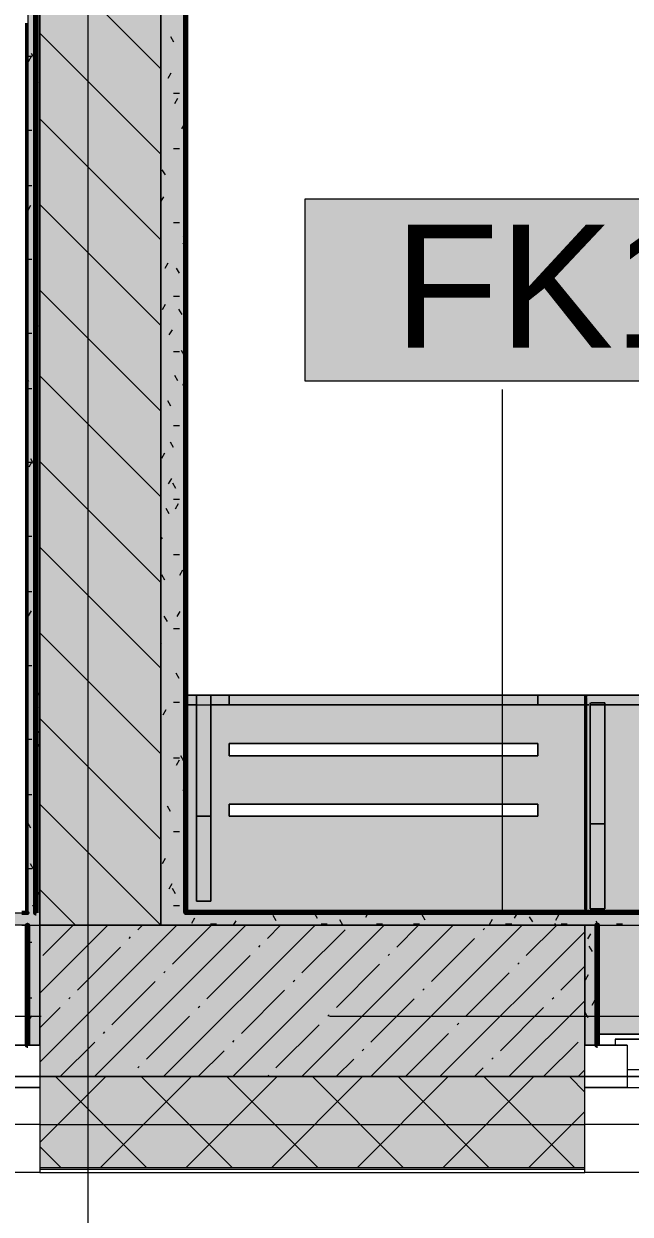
# Model space of a CAD drawing. Header units: millimetres. Extents: x -3817 to 677485, y -22715 to 103890.
# Drawn here: x 659179 to 660180, y 1549 to 3514 of the extents above; entities that cross this region are included whole.
import ezdxf

# ---------------------------------------------------------------- set-up
doc = ezdxf.new("R2010")
doc.units = ezdxf.units.MM
doc.layers.add('PDF _Геометрия', color=7, linetype='Continuous', true_color=0x1d1d1d)
doc.layers.add('PDF _Сплошная заливка', color=7, linetype='Continuous', true_color=0xffffff)
doc.layers.add('PDF _Текст', color=7, linetype='Continuous')
doc.styles.add('PDF GOST-Common', font='arial.ttf')

msp = doc.modelspace()

# ---------------------------------------------------------------- hatches: boundary and pattern name
at = {"layer": 'PDF _Сплошная заливка', "transparency": 33554559}
for points in [[(659185.5, 2025.9), (659205.5, 2025.9), (659205.5, 12255.9), (659185.5, 12255.9), (659185.5, 2045.9)], [(659205.5, 2025.9), (659405.5, 2025.9), (659405.5, 4265.9), (659205.5, 4265.9), (659205.5, 2436.6)], [(659405.5, 2025.9), (659445.5, 2025.9), (659445.5, 4265.9), (659405.5, 4265.9), (659405.5, 2436.6)], [(659178.4, 2025.9), (659185.5, 2025.9), (659185.5, 2045.9), (644125.5, 2045.9), (644126.5, 2025.9), (658819.7, 2025.9)], [(660971.8, 2025.9), (661725.5, 2025.9), (661724.5, 2045.9), (659445.5, 2045.9), (659445.5, 2025.9), (659537.1, 2025.9)], [(659185.5, 1827.9), (659205.5, 1827.9), (659205.5, 2025.7), (659185.5, 2025.7), (659185.5, 1922.8)], [(660105.5, 1775.9), (660105.5, 2025.9), (659205.5, 2025.9), (659205.5, 1775.9), (659537.1, 1775.9)], [(660105.5, 1827.9), (660125.5, 1827.9), (660125.5, 2025.9), (660105.5, 2025.9), (660105.5, 1922.8)]]:
    msp.add_hatch(color=256, dxfattribs=at).paths.add_polyline_path(points)
at = {"layer": 'PDF _Сплошная заливка', "true_color": 0xeae6de, "transparency": 33554559}
h = msp.add_hatch(color=254, dxfattribs=at)
h.paths.add_polyline_path([(659446.5, 2046.9), (660108.1, 2046.9), (660108.1, 2405.8), (659446.5, 2404.6), (659446.5, 2063.1)], flags=0)
h.paths.add_polyline_path([(659517.9, 2205.8), (659517.9, 2225.8), (660028.1, 2225.8), (660028.1, 2205.8), (659537.1, 2205.8)], flags=0)
h.paths.add_polyline_path([(659517.9, 2305.8), (659517.9, 2325.8), (660028.1, 2325.8), (660028.1, 2305.8), (659537.1, 2305.8)], flags=0)
msp.add_hatch(color=254, dxfattribs=at).paths.add_polyline_path([(660126.5, 1845.9), (660984.5, 1845.9), (660984.5, 2025.9), (660126.5, 2025.9), (660126.5, 1922.8)])
at = {"layer": 'PDF _Сплошная заливка', "transparency": 33554559}
h = msp.add_hatch(color=256, dxfattribs=at)
h.paths.add_polyline_path([(672305.5, 1625.9), (673505.5, 1625.9), (673505.5, 1775.9), (672305.5, 1775.9)], flags=0)
h.paths.add_polyline_path([(676754.1, 1625.9), (677155.5, 1625.9), (677155.5, 1775.9), (675805.5, 1775.9), (675805.5, 1625.9)], flags=0)
h.paths.add_polyline_path([(668055.5, 1625.9), (669105.5, 1625.9), (669105.5, 1775.9), (668055.5, 1775.9)], flags=0)
h.paths.add_polyline_path([(644005.5, 1625.9), (644805.5, 1625.9), (644805.5, 1775.9), (644005.5, 1775.9)], flags=0)
h.paths.add_polyline_path([(658102.3, 1625.9), (658305.5, 1625.9), (658305.5, 1775.9), (657255.5, 1775.9), (657255.5, 1625.9)], flags=0)
h.paths.add_polyline_path([(645705.5, 1625.9), (646855.5, 1625.9), (646855.5, 1775.9), (645705.5, 1775.9)], flags=0)
h.paths.add_polyline_path([(643105.5, 1625.9), (643105.5, 1775.9), (641285.5, 1775.9), (641285.5, 1625.9), (642320, 1625.9)], flags=0)
h.paths.add_polyline_path([(671405.5, 1625.9), (671405.5, 1775.9), (670005.5, 1775.9), (670005.5, 1625.9), (671015.1, 1625.9)], flags=0)
h.paths.add_polyline_path([(661905.5, 1625.9), (661905.5, 1775.9), (661005.5, 1775.9), (661005.5, 1625.9)], flags=0)
h.paths.add_polyline_path([(663705.5, 1625.9), (663705.5, 1775.9), (662805.5, 1775.9), (662805.5, 1625.9)], flags=0)
h.paths.add_polyline_path([(649155.5, 1625.9), (650205.5, 1625.9), (650205.5, 1775.9), (649155.5, 1775.9)], flags=0)
h.paths.add_polyline_path([(651105.5, 1625.9), (652005.5, 1625.9), (652005.5, 1775.9), (651105.5, 1775.9)], flags=0)
h.paths.add_polyline_path([(659205.5, 1625.9), (660105.5, 1625.9), (660105.5, 1775.9), (659205.5, 1775.9)], flags=0)
h.paths.add_polyline_path([(654955.5, 1625.9), (654955.5, 1775.9), (652905.5, 1775.9), (652905.5, 1625.9), (654705.5, 1625.9)], flags=0)
h.paths.add_polyline_path([(665755.5, 1625.9), (665755.5, 1775.9), (664605.5, 1775.9), (664605.5, 1625.9), (665276.1, 1625.9)], flags=0)

# ---------------------------------------------------------------- linework, layer by layer
at = {"layer": 'PDF _Геометрия', "color": 9, "lineweight": 9, "true_color": 0xc0c0c0}
for points in [[(659695.5, 11483.9), (659695.5, 11495.9), (659425.5, 11495.9), (659425.5, 11475.9), (659425.5, 11275.9), (659425.5, 12475.9), (659205.5, 12475.9), (657170.5, 12475.9), (657170.5, 12275.9), (657170.5, 12255.9), (659185.5, 12255.9), (659185.5, 2045.9), (644126.5, 2045.9)], [(659185.5, 2025.9), (659205.5, 2025.9), (659205.5, 12255.9), (659205.5, 4275.9), (659425.5, 4275.9), (659425.5, 4255.9), (659445.5, 4255.9), (659445.5, 4265.9), (659405.5, 4265.9), (659405.5, 2025.9), (659445.5, 2025.9), (661725.5, 2025.9), (660985.5, 2025.9)], [(659183.4, 3515.7), (659183.4, 3501.2), (659183.4, 3486.8), (659183.4, 3472.7), (659183.4, 3458.8), (659183.4, 3445.1), (659183.4, 3431.5), (659183.4, 3417.8), (659183.4, 3404), (659183.4, 3389.9), (659183.4, 3375.5), (659183.4, 3360.9), (659183.4, 3346.2), (659183.4, 3331.6), (659183.4, 3317.2), (659183.4, 3303.2), (659183.4, 3289.7), (659183.4, 3276.8), (659183.4, 3264.1), (659183.4, 3251.2), (659183.4, 3237.9), (659183.4, 3223.8), (659183.4, 3208.5), (659183.4, 3191.1), (659183.4, 3170.2), (659183.4, 3144.1), (659183.4, 3111.2), (659183.4, 3069.9), (659183.4, 2869.6), (659183.4, 2680.3), (659183.4, 2502.1), (659183.4, 2335), (659183.4, 2423.9), (659183.4, 2509.6), (659183.4, 2592.2), (659183.4, 2671.7), (659183.4, 2748), (659183.4, 2821.2), (659183.4, 2891.2), (659183.4, 2958.1), (659183.4, 3021.9), (659183.4, 2902.6), (659183.4, 2776.2), (659183.4, 2046.9), (659182.4, 2046.9), (659182.4, 2776.2), (659182.4, 2902.6), (659182.4, 3021.9), (659182.4, 2958.1), (659182.4, 2891.2), (659182.4, 2821.2), (659182.4, 2748), (659182.4, 2671.7), (659182.4, 2592.2), (659182.4, 2509.6), (659182.4, 2423.9), (659182.4, 2335), (659182.4, 2502.1), (659182.4, 2680.3), (659182.4, 2869.6), (659182.4, 3069.9), (659182.4, 3111.2), (659182.4, 3144.1), (659182.4, 3170.2), (659182.4, 3191.1), (659182.4, 3208.5), (659182.4, 3223.8), (659182.4, 3237.9), (659182.4, 3251.2), (659182.4, 3264.1), (659182.4, 3276.8), (659182.4, 3289.7), (659182.4, 3303.2), (659182.4, 3317.2), (659182.4, 3331.6), (659182.4, 3346.2), (659182.4, 3360.9), (659182.4, 3375.5), (659182.4, 3389.9), (659182.4, 3404), (659182.4, 3417.8), (659182.4, 3431.5), (659182.4, 3445.1), (659182.4, 3458.8), (659182.4, 3472.7), (659182.4, 3486.8), (659182.4, 3501.2), (659182.4, 3515.7)], [(659182.4, 3299.4), (659182.4, 3301.6), (659182.4, 3304.3), (659182.4, 3307.3), (659182.4, 3310.7), (659182.4, 3314.4), (659182.4, 3318.4), (659182.4, 3322.8), (659182.4, 3327.4), (659182.4, 3332.2), (659182.4, 3337.1), (659182.4, 3342.1), (659182.4, 3347.1), (659182.4, 3351.9), (659182.4, 3356.5), (659182.4, 3361), (659182.4, 3365.1), (659182.4, 3369), (659182.4, 3372.7), (659182.4, 3376.2), (659182.4, 3379.5), (659182.4, 3382.6), (659182.4, 3385.5), (659182.4, 3388.2), (659182.4, 3390.7), (659182.4, 3393), (659182.4, 3395.2), (659182.4, 3397), (659182.4, 3398.6), (659182.4, 3399.8), (659182.4, 3400.8), (659182.4, 3401.5), (659182.4, 3401.9), (659182.4, 3402.2), (659182.4, 3402.4), (659182.4, 3402.5), (659182.4, 3402.7), (659182.4, 3402.9), (659182.4, 3403.1), (659182.4, 3403.3), (659182.4, 3403.5), (659182.4, 3403.6), (659182.4, 3403.7)], [(659182.4, 3403.7), (659182.4, 3403.7), (659182.4, 3403.6), (659182.4, 3403.4), (659182.4, 3403.2), (659182.4, 3402.9), (659182.4, 3402.6), (659182.4, 3402.2), (659182.4, 3401.8), (659182.4, 3401.3), (659182.4, 3400.8), (659182.4, 3400.1), (659182.4, 3399.4), (659182.4, 3398.6), (659182.4, 3397.7), (659182.4, 3396.7), (659182.4, 3395.5), (659182.4, 3393.8), (659182.4, 3391.6), (659182.4, 3388.7), (659182.4, 3384.7), (659182.4, 3379.7)], [(659183.4, 3313.2), (659183.4, 3314.6), (659183.4, 3316.1), (659183.4, 3317.6), (659183.4, 3319.2), (659183.4, 3320.8), (659183.4, 3322.4), (659183.4, 3324.2), (659183.4, 3325.9), (659183.4, 3327.8), (659183.4, 3329.7), (659183.4, 3331.6), (659183.4, 3333.7), (659183.4, 3335.8), (659183.4, 3337.9), (659183.4, 3339.9), (659183.4, 3342), (659183.4, 3344), (659183.4, 3346), (659183.4, 3348.1), (659183.4, 3350.2), (659183.4, 3352.4), (659183.4, 3354.6), (659183.4, 3356.7), (659183.4, 3358.8), (659183.4, 3360.8), (659183.4, 3362.9), (659183.4, 3365.3), (659183.4, 3369), (659183.4, 3376.9), (659183.4, 3377.7), (659183.4, 3382.8), (659183.4, 3386.7), (659183.4, 3389.7), (659183.4, 3391.9), (659183.4, 3393.5), (659183.4, 3394.7), (659183.4, 3395.8), (659183.4, 3396.7), (659183.4, 3397.5), (659183.4, 3398.2), (659183.4, 3398.8), (659183.4, 3399.3), (659183.4, 3399.8), (659183.4, 3400.2), (659183.4, 3400.6), (659183.4, 3400.9), (659183.4, 3401.2), (659183.4, 3401.4), (659183.4, 3401.6), (659183.4, 3401.7), (659183.4, 3401.7), (659182.4, 3401.7), (659182.4, 3401.7), (659182.4, 3401.6), (659182.4, 3401.4), (659182.4, 3401.2), (659182.4, 3400.9), (659182.4, 3400.6), (659182.4, 3400.2), (659182.4, 3399.8), (659182.4, 3399.3), (659182.4, 3398.8), (659182.4, 3398.2), (659182.4, 3397.5), (659182.4, 3396.7), (659182.4, 3395.8), (659182.4, 3394.7), (659182.4, 3393.5), (659182.4, 3391.9), (659182.4, 3389.7), (659182.4, 3386.7), (659182.4, 3382.8), (659182.4, 3377.7), (659182.4, 3376.9), (659182.4, 3369), (659182.4, 3365.3), (659182.4, 3362.9), (659182.4, 3360.8), (659182.4, 3358.8), (659182.4, 3356.7), (659182.4, 3354.6), (659182.4, 3352.4), (659182.4, 3350.2), (659182.4, 3348.1), (659182.4, 3346), (659182.4, 3344), (659182.4, 3342), (659182.4, 3339.9), (659182.4, 3337.9), (659182.4, 3335.8), (659182.4, 3333.7), (659182.4, 3331.6), (659182.4, 3329.7), (659182.4, 3327.8), (659182.4, 3325.9), (659182.4, 3324.2), (659182.4, 3322.4), (659182.4, 3320.8), (659182.4, 3319.2), (659182.4, 3317.6), (659182.4, 3316.1), (659182.4, 3314.6), (659182.4, 3313.2)], [(659182.4, 3401.7), (659182.4, 3401.6), (659182.4, 3401.5), (659182.4, 3401.3), (659182.4, 3401.1), (659182.4, 3400.9), (659182.4, 3400.7), (659182.4, 3400.5), (659182.4, 3400.4), (659182.4, 3400.2), (659182.4, 3399.9), (659182.4, 3399.5), (659182.4, 3398.8), (659182.4, 3397.9), (659182.4, 3396.6), (659182.4, 3395), (659182.4, 3393.2), (659182.4, 3391.1), (659182.4, 3388.7), (659182.4, 3386.2), (659182.4, 3383.5), (659182.4, 3380.6), (659182.4, 3377.5), (659182.4, 3374.2), (659182.4, 3370.8), (659182.4, 3367.1), (659182.4, 3363.1), (659182.4, 3359), (659182.4, 3354.6), (659182.4, 3349.9), (659182.4, 3345.1), (659182.4, 3340.1), (659182.4, 3335.2), (659182.4, 3330.2), (659182.4, 3325.4), (659182.4, 3320.8), (659182.4, 3316.5), (659182.4, 3312.4), (659182.4, 3308.7), (659182.4, 3305.4), (659182.4, 3302.3), (659182.4, 3299.7), (659182.4, 3297.4)], [(659183.4, 3379.7), (659183.4, 3384.7), (659183.4, 3388.7), (659183.4, 3391.6), (659183.4, 3393.8), (659183.4, 3395.5), (659183.4, 3396.7), (659183.4, 3397.7), (659183.4, 3398.6), (659183.4, 3399.4), (659183.4, 3400.1), (659183.4, 3400.8), (659183.4, 3401.3), (659183.4, 3401.8), (659183.4, 3402.2), (659183.4, 3402.6), (659183.4, 3402.9), (659183.4, 3403.2), (659183.4, 3403.4), (659183.4, 3403.6), (659183.4, 3403.7), (659183.4, 3403.7)], [(659183.4, 3403.7), (659183.4, 3403.6), (659183.4, 3403.5), (659183.4, 3403.3), (659183.4, 3403.1), (659183.4, 3402.9), (659183.4, 3402.7), (659183.4, 3402.5), (659183.4, 3402.4), (659183.4, 3402.2), (659183.4, 3401.9), (659183.4, 3401.5), (659183.4, 3400.8), (659183.4, 3399.8), (659183.4, 3398.6), (659183.4, 3397), (659183.4, 3395.2), (659183.4, 3393), (659183.4, 3390.7), (659183.4, 3388.2), (659183.4, 3385.5), (659183.4, 3382.6), (659183.4, 3379.5), (659183.4, 3376.2), (659183.4, 3372.7), (659183.4, 3369), (659183.4, 3365.1), (659183.4, 3361), (659183.4, 3356.5), (659183.4, 3351.9), (659183.4, 3347.1), (659183.4, 3342.1), (659183.4, 3337.1), (659183.4, 3332.2), (659183.4, 3327.4), (659183.4, 3322.8), (659183.4, 3318.4), (659183.4, 3314.4), (659183.4, 3310.7), (659183.4, 3307.3), (659183.4, 3304.3), (659183.4, 3301.6), (659183.4, 3299.4)], [(659183.4, 3297.4), (659183.4, 3299.7), (659183.4, 3302.3), (659183.4, 3305.4), (659183.4, 3308.7), (659183.4, 3312.4), (659183.4, 3316.5), (659183.4, 3320.8), (659183.4, 3325.4), (659183.4, 3330.2), (659183.4, 3335.2), (659183.4, 3340.1), (659183.4, 3345.1), (659183.4, 3349.9), (659183.4, 3354.6), (659183.4, 3359), (659183.4, 3363.1), (659183.4, 3367.1), (659183.4, 3370.8), (659183.4, 3374.2), (659183.4, 3377.5), (659183.4, 3380.6), (659183.4, 3383.5), (659183.4, 3386.2), (659183.4, 3388.7), (659183.4, 3391.1), (659183.4, 3393.2), (659183.4, 3395), (659183.4, 3396.6), (659183.4, 3397.9), (659183.4, 3398.8), (659183.4, 3399.5), (659183.4, 3399.9), (659183.4, 3400.2), (659183.4, 3400.4), (659183.4, 3400.5), (659183.4, 3400.7), (659183.4, 3400.9), (659183.4, 3401.1), (659183.4, 3401.3), (659183.4, 3401.5), (659183.4, 3401.6), (659183.4, 3401.7)], [(659183.4, 3312.6), (659183.4, 3313.9), (659183.4, 3315.2), (659183.4, 3316.6), (659183.4, 3318), (659183.4, 3319.6), (659183.4, 3321.1), (659183.4, 3322.7), (659183.4, 3324.4), (659183.4, 3326.1), (659183.4, 3327.9), (659183.4, 3329.7), (659183.4, 3331.6), (659183.4, 3333.6), (659183.4, 3335.7), (659183.4, 3337.8), (659183.4, 3339.8), (659183.4, 3341.9), (659183.4, 3343.9), (659183.4, 3346), (659183.4, 3348), (659183.4, 3350), (659183.4, 3352.2), (659183.4, 3354.3), (659183.4, 3356.5), (659183.4, 3358.7), (659183.4, 3360.8), (659183.4, 3362.8), (659183.4, 3364.9), (659183.4, 3367.3), (659183.4, 3371), (659183.4, 3378.8), (659182.4, 3378.8), (659182.4, 3371), (659182.4, 3367.3), (659182.4, 3364.9), (659182.4, 3362.8), (659182.4, 3360.8), (659182.4, 3358.7), (659182.4, 3356.5), (659182.4, 3354.3), (659182.4, 3352.2), (659182.4, 3350), (659182.4, 3348), (659182.4, 3346), (659182.4, 3343.9), (659182.4, 3341.9), (659182.4, 3339.8), (659182.4, 3337.8), (659182.4, 3335.7), (659182.4, 3333.6), (659182.4, 3331.6), (659182.4, 3329.7), (659182.4, 3327.9), (659182.4, 3326.1), (659182.4, 3324.4), (659182.4, 3322.7), (659182.4, 3321.1), (659182.4, 3319.6), (659182.4, 3318), (659182.4, 3316.6), (659182.4, 3315.2), (659182.4, 3313.9), (659182.4, 3312.6)], [(659182.4, 3376.9), (659183.4, 3376.9)], [(659183.4, 3311.3), (659183.4, 3313.4), (659183.4, 3315.6), (659183.4, 3317.8), (659183.4, 3320), (659183.4, 3322), (659183.4, 3324.1), (659183.4, 3326.2), (659183.4, 3328.5), (659183.4, 3332.2), (659183.4, 3340.1), (659183.4, 3340.9), (659183.4, 3346), (659183.4, 3349.9), (659183.4, 3352.9), (659183.4, 3355.1), (659183.4, 3356.7), (659183.4, 3357.9), (659183.4, 3359), (659183.4, 3359.9), (659183.4, 3360.7), (659183.4, 3361.4), (659183.4, 3362), (659183.4, 3362.5), (659183.4, 3363), (659183.4, 3363.4), (659183.4, 3363.8), (659183.4, 3364.2), (659183.4, 3364.4), (659183.4, 3364.7), (659183.4, 3364.8), (659183.4, 3364.9), (659183.4, 3364.9), (659182.4, 3364.9), (659182.4, 3364.9), (659182.4, 3364.8), (659182.4, 3364.7), (659182.4, 3364.4), (659182.4, 3364.2), (659182.4, 3363.8), (659182.4, 3363.4), (659182.4, 3363), (659182.4, 3362.5), (659182.4, 3362), (659182.4, 3361.4), (659182.4, 3360.7), (659182.4, 3359.9), (659182.4, 3359), (659182.4, 3357.9), (659182.4, 3356.7), (659182.4, 3355.1), (659182.4, 3352.9), (659182.4, 3349.9), (659182.4, 3346), (659182.4, 3340.9), (659182.4, 3340.1), (659182.4, 3332.2), (659182.4, 3328.5), (659182.4, 3326.2), (659182.4, 3324.1), (659182.4, 3322), (659182.4, 3320), (659182.4, 3317.8), (659182.4, 3315.6), (659182.4, 3313.4), (659182.4, 3311.3)], [(659182.4, 3364.9), (659182.4, 3364.9), (659182.4, 3364.7), (659182.4, 3364.5), (659182.4, 3364.3), (659182.4, 3364.1), (659182.4, 3363.9), (659182.4, 3363.8), (659182.4, 3363.6), (659182.4, 3363.4), (659182.4, 3363.1), (659182.4, 3362.7), (659182.4, 3362), (659182.4, 3361.1), (659182.4, 3359.8), (659182.4, 3358.2), (659182.4, 3356.4), (659182.4, 3354.3), (659182.4, 3351.9), (659182.4, 3349.4), (659182.4, 3346.7), (659182.4, 3343.8), (659182.4, 3340.7), (659182.4, 3337.5), (659182.4, 3334), (659182.4, 3330.3), (659182.4, 3326.3), (659182.4, 3322.2), (659182.4, 3317.8), (659182.4, 3313.1), (659182.4, 3308.3), (659182.4, 3303.4), (659182.4, 3298.4), (659182.4, 3293.5), (659182.4, 3288.6), (659182.4, 3284), (659182.4, 3279.7), (659182.4, 3275.6), (659182.4, 3271.9), (659182.4, 3268.6), (659182.4, 3265.5), (659182.4, 3262.9), (659182.4, 3260.6)], [(659182.4, 3258.5), (659182.4, 3260.8), (659182.4, 3263.5), (659182.4, 3266.5), (659182.4, 3269.9), (659182.4, 3273.6), (659182.4, 3277.6), (659182.4, 3281.9), (659182.4, 3286.6), (659182.4, 3291.4), (659182.4, 3296.3), (659182.4, 3301.3), (659182.4, 3306.2), (659182.4, 3311), (659182.4, 3315.7), (659182.4, 3320.1), (659182.4, 3324.3), (659182.4, 3328.2), (659182.4, 3331.9), (659182.4, 3335.4), (659182.4, 3338.6), (659182.4, 3341.7), (659182.4, 3344.6), (659182.4, 3347.3), (659182.4, 3349.9), (659182.4, 3352.2), (659182.4, 3354.3), (659182.4, 3356.2), (659182.4, 3357.7), (659182.4, 3359), (659182.4, 3359.9), (659182.4, 3360.6), (659182.4, 3361.1), (659182.4, 3361.3), (659182.4, 3361.5), (659182.4, 3361.7), (659182.4, 3361.8), (659182.4, 3362), (659182.4, 3362.3), (659182.4, 3362.5), (659182.4, 3362.6), (659182.4, 3362.8), (659182.4, 3362.8)], [(659182.4, 3362.8), (659182.4, 3362.8), (659182.4, 3362.7), (659182.4, 3362.6), (659182.4, 3362.4), (659182.4, 3362.1), (659182.4, 3361.7), (659182.4, 3361.4), (659182.4, 3360.9), (659182.4, 3360.5), (659182.4, 3359.9), (659182.4, 3359.3), (659182.4, 3358.6), (659182.4, 3357.8), (659182.4, 3356.9), (659182.4, 3355.9), (659182.4, 3354.6), (659182.4, 3353), (659182.4, 3350.8), (659182.4, 3347.8), (659182.4, 3343.9), (659182.4, 3338.9)], [(659183.4, 3260.6), (659183.4, 3262.9), (659183.4, 3265.5), (659183.4, 3268.6), (659183.4, 3271.9), (659183.4, 3275.6), (659183.4, 3279.7), (659183.4, 3284), (659183.4, 3288.6), (659183.4, 3293.5), (659183.4, 3298.4), (659183.4, 3303.4), (659183.4, 3308.3), (659183.4, 3313.1), (659183.4, 3317.8), (659183.4, 3322.2), (659183.4, 3326.3), (659183.4, 3330.3), (659183.4, 3334), (659183.4, 3337.5), (659183.4, 3340.7), (659183.4, 3343.8), (659183.4, 3346.7), (659183.4, 3349.4), (659183.4, 3351.9), (659183.4, 3354.3), (659183.4, 3356.4), (659183.4, 3358.2), (659183.4, 3359.8), (659183.4, 3361.1), (659183.4, 3362), (659183.4, 3362.7), (659183.4, 3363.1), (659183.4, 3363.4), (659183.4, 3363.6), (659183.4, 3363.8), (659183.4, 3363.9), (659183.4, 3364.1), (659183.4, 3364.3), (659183.4, 3364.5), (659183.4, 3364.7), (659183.4, 3364.9), (659183.4, 3364.9)], [(659183.4, 3338.9), (659183.4, 3343.9), (659183.4, 3347.8), (659183.4, 3350.8), (659183.4, 3353), (659183.4, 3354.6), (659183.4, 3355.9), (659183.4, 3356.9), (659183.4, 3357.8), (659183.4, 3358.6), (659183.4, 3359.3), (659183.4, 3359.9), (659183.4, 3360.5), (659183.4, 3360.9), (659183.4, 3361.4), (659183.4, 3361.7), (659183.4, 3362.1), (659183.4, 3362.4), (659183.4, 3362.6), (659183.4, 3362.7), (659183.4, 3362.8), (659183.4, 3362.8)], [(659183.4, 3362.8), (659183.4, 3362.8), (659183.4, 3362.6), (659183.4, 3362.5), (659183.4, 3362.3), (659183.4, 3362), (659183.4, 3361.8), (659183.4, 3361.7), (659183.4, 3361.5), (659183.4, 3361.3), (659183.4, 3361.1), (659183.4, 3360.6), (659183.4, 3359.9), (659183.4, 3359), (659183.4, 3357.7), (659183.4, 3356.2), (659183.4, 3354.3), (659183.4, 3352.2), (659183.4, 3349.9), (659183.4, 3347.3), (659183.4, 3344.6), (659183.4, 3341.7), (659183.4, 3338.6), (659183.4, 3335.4), (659183.4, 3331.9), (659183.4, 3328.2), (659183.4, 3324.3), (659183.4, 3320.1), (659183.4, 3315.7), (659183.4, 3311), (659183.4, 3306.2), (659183.4, 3301.3), (659183.4, 3296.3), (659183.4, 3291.4), (659183.4, 3286.6), (659183.4, 3281.9), (659183.4, 3277.6), (659183.4, 3273.6), (659183.4, 3269.9), (659183.4, 3266.5), (659183.4, 3263.5), (659183.4, 3260.8), (659183.4, 3258.5)], [(659183.4, 3340.1), (659182.4, 3340.1)], [(659183.4, 3309.2), (659183.4, 3311.3), (659183.4, 3313.5), (659183.4, 3315.7), (659183.4, 3317.9), (659183.4, 3320), (659183.4, 3322), (659183.4, 3324.1), (659183.4, 3326.4), (659183.4, 3330.1), (659183.4, 3338), (659182.4, 3338), (659182.4, 3330.1), (659182.4, 3326.4), (659182.4, 3324.1), (659182.4, 3322), (659182.4, 3320), (659182.4, 3317.9), (659182.4, 3315.7), (659182.4, 3313.5), (659182.4, 3311.3), (659182.4, 3309.2)], [(659182.4, 3312.7), (659182.4, 3297.8), (659182.4, 3283.4), (659182.4, 3269.2), (659182.4, 3255.3), (659182.4, 3241.5), (659182.4, 3227.6), (659182.4, 3213.3), (659182.4, 3198.5), (659182.4, 3183), (659182.4, 3166.7), (659182.4, 3149), (659182.4, 3129.4), (659182.4, 3107.1), (659182.4, 3081.4), (659182.4, 3051.6), (659182.4, 3017), (659182.4, 2979.5), (659182.4, 2946), (659182.4, 2916.1), (659182.4, 2889.3), (659182.4, 2865.4), (659182.4, 2843.8), (659182.4, 2824.1), (659182.4, 2806.1), (659182.4, 2789.2), (659182.4, 2773.1), (659182.4, 2757.6), (659182.4, 2742.5), (659182.4, 2727.8), (659182.4, 2713.5), (659182.4, 2699.5), (659182.4, 2685.9), (659182.4, 2672.5), (659182.4, 2659.3), (659182.4, 2646.3), (659182.4, 2633.6), (659182.4, 2621.1), (659182.4, 2609.1), (659182.4, 2597.5)], [(659183.4, 2597.5), (659183.4, 2609.1), (659183.4, 2621.1), (659183.4, 2633.6), (659183.4, 2646.3), (659183.4, 2659.3), (659183.4, 2672.5), (659183.4, 2685.9), (659183.4, 2699.5), (659183.4, 2713.5), (659183.4, 2727.8), (659183.4, 2742.5), (659183.4, 2757.6), (659183.4, 2773.1), (659183.4, 2789.2), (659183.4, 2806.1), (659183.4, 2824.1), (659183.4, 2843.8), (659183.4, 2865.4), (659183.4, 2889.3), (659183.4, 2916.1), (659183.4, 2946), (659183.4, 2979.5), (659183.4, 3017), (659183.4, 3051.6), (659183.4, 3081.4), (659183.4, 3107.1), (659183.4, 3129.4), (659183.4, 3149), (659183.4, 3166.7), (659183.4, 3183), (659183.4, 3198.5), (659183.4, 3213.3), (659183.4, 3227.6), (659183.4, 3241.5), (659183.4, 3255.3), (659183.4, 3269.2), (659183.4, 3283.4), (659183.4, 3297.8), (659183.4, 3312.7)], [(659182.4, 2936.4), (659182.4, 2939.7), (659182.4, 2967.9), (659182.4, 2992.2), (659182.4, 3013), (659182.4, 3030.8), (659182.4, 3045.9), (659182.4, 3058.8), (659182.4, 3069.6), (659182.4, 3078.8), (659182.4, 3086.7), (659182.4, 3093.9), (659182.4, 3100.9), (659182.4, 3106.9), (659182.4, 3110.5)], [(659182.4, 3109.3), (659182.4, 3105.1), (659182.4, 3098.2), (659182.4, 3088.1), (659182.4, 3075.4), (659182.4, 3060.3), (659182.4, 3043.3), (659182.4, 3033.1), (659182.4, 3023.7), (659182.4, 3015.1), (659182.4, 3007.3), (659182.4, 3000.1), (659182.4, 2993.4), (659182.4, 2987.1), (659182.4, 2981.2), (659182.4, 2975.5), (659182.4, 2970.2), (659182.4, 2965.2), (659182.4, 2960.4), (659182.4, 2955.9), (659182.4, 2951.7)], [(659182.4, 3108.4), (659182.4, 3104.8), (659182.4, 3098.8), (659182.4, 3091.8), (659182.4, 3084.7), (659182.4, 3076.8), (659182.4, 3067.5), (659182.4, 3056.7), (659182.4, 3043.8), (659182.4, 3028.7), (659182.4, 3011), (659182.4, 2990.1), (659182.4, 2965.8), (659182.4, 2937.6), (659182.4, 2934.3)], [(659182.4, 2937.9), (659182.4, 2940.7), (659182.4, 2944.1), (659182.4, 2947.8), (659182.4, 2950.4), (659182.4, 2953.9), (659182.4, 2958.3), (659182.4, 2963.1), (659182.4, 2968.1), (659182.4, 2973.5), (659182.4, 2979.1), (659182.4, 2985), (659182.4, 2991.3), (659182.4, 2998), (659182.4, 3005.2), (659182.4, 3013.1), (659182.4, 3021.6), (659182.4, 3031), (659182.4, 3041.2), (659182.4, 3058.2), (659182.4, 3073.3), (659182.4, 3086), (659182.4, 3096.1), (659182.4, 3103), (659182.4, 3107.2)], [(659183.4, 3110.5), (659183.4, 3106.9), (659183.4, 3100.9), (659183.4, 3093.9), (659183.4, 3086.7), (659183.4, 3078.8), (659183.4, 3069.6), (659183.4, 3058.8), (659183.4, 3045.9), (659183.4, 3030.8), (659183.4, 3013), (659183.4, 2992.2), (659183.4, 2967.9), (659183.4, 2939.7), (659183.4, 2936.4)], [(659183.4, 2951.7), (659183.4, 2955.9), (659183.4, 2960.4), (659183.4, 2965.2), (659183.4, 2970.2), (659183.4, 2975.5), (659183.4, 2981.2), (659183.4, 2987.1), (659183.4, 2993.4), (659183.4, 3000.1), (659183.4, 3007.3), (659183.4, 3015.1), (659183.4, 3023.7), (659183.4, 3033.1), (659183.4, 3043.3), (659183.4, 3060.3), (659183.4, 3075.4), (659183.4, 3088.1), (659183.4, 3098.2), (659183.4, 3105.1), (659183.4, 3109.3)], [(659183.4, 2934.3), (659183.4, 2937.6), (659183.4, 2965.8), (659183.4, 2990.1), (659183.4, 3011), (659183.4, 3028.7), (659183.4, 3043.8), (659183.4, 3056.7), (659183.4, 3067.5), (659183.4, 3076.8), (659183.4, 3084.7), (659183.4, 3091.8), (659183.4, 3098.8), (659183.4, 3104.8), (659183.4, 3108.4)], [(659183.4, 3107.2), (659183.4, 3103), (659183.4, 3096.1), (659183.4, 3086), (659183.4, 3073.3), (659183.4, 3058.2), (659183.4, 3041.2), (659183.4, 3031), (659183.4, 3021.6), (659183.4, 3013.1), (659183.4, 3005.2), (659183.4, 2998), (659183.4, 2991.3), (659183.4, 2985), (659183.4, 2979.1), (659183.4, 2973.5), (659183.4, 2968.1), (659183.4, 2963.1), (659183.4, 2958.3), (659183.4, 2953.9), (659183.4, 2950.4), (659183.4, 2947.8), (659183.4, 2944.1), (659183.4, 2940.7), (659183.4, 2937.9)], [(659182.4, 2935.8), (659182.4, 2938.6), (659182.4, 2942), (659182.4, 2945.7), (659182.4, 2949.6)], [(659183.4, 2949.6), (659183.4, 2945.7), (659183.4, 2942), (659183.4, 2938.6), (659183.4, 2935.8)], [(659182.4, 2598.3), (659182.4, 2620.5), (659182.4, 2643.2)], [(659183.4, 2643.2), (659183.4, 2620.5), (659183.4, 2598.3)], [(659175.5, 2025.9), (659185.5, 2025.9), (644126.5, 2025.9), (644805.5, 2025.9)], [(659205.5, 1775.9), (658305.5, 1775.9)], [(661005.5, 1775.9), (660105.5, 1775.9)]]:
    msp.add_lwpolyline(points, dxfattribs=at)
at = {"layer": 'PDF _Геометрия', "color": 171, "lineweight": 70, "true_color": 0x8080ff}
msp.add_lwpolyline([(659199.1, 2046.4), (659199.1, 12255), (659198.1, 12255), (659198.1, 2046.4)], close=True, dxfattribs=at)
at = {"layer": 'PDF _Геометрия', "color": 9, "lineweight": 9, "true_color": 0xc0c0c0}
for points in [[(659200.1, 2046.4), (659200.1, 12255), (659199.1, 12255), (659199.1, 2046.4)], [(659205.5, 4265.9), (659205.5, 2025.9), (659405.5, 2025.9), (659405.5, 4265.9)], [(659183.4, 2597.5), (659183.4, 3312.7), (659182.4, 3312.7), (659182.4, 2597.5)], [(659183.4, 2193.6), (659183.4, 2598.3), (659182.4, 2598.3), (659182.4, 2193.6)], [(659205.5, 1827.9), (659205.5, 2025.7), (659185.5, 2025.7), (659185.5, 1827.9)], [(660125.5, 1827.9), (660125.5, 2025.9), (660105.5, 2025.9), (660105.5, 1827.9)], [(658305.5, 1617.9), (658305.5, 1775.9), (659205.5, 1775.9), (659205.5, 1617.9)], [(660105.5, 1775.9), (659205.5, 1775.9), (659205.5, 1617.9), (660105.5, 1617.9)], [(660105.5, 1617.9), (660105.5, 1775.9), (661005.5, 1775.9), (661005.5, 1617.9)]]:
    msp.add_lwpolyline(points, close=True, dxfattribs=at)
at = {"layer": 'PDF _Геометрия', "color": 231, "lineweight": 70, "true_color": 0xff80c0}
msp.add_lwpolyline([(661725.5, 5605.9), (661724.5, 5605.9), (661724.5, 2046.9), (659446.5, 2046.9), (659446.5, 11254.9)], dxfattribs=at)
at = {"layer": 'PDF _Геометрия', "color": 231, "lineweight": 9, "true_color": 0xff80c0}
msp.add_lwpolyline([(659445.5, 4255.9), (659445.5, 2045.9), (659446.5, 2045.9), (661724.5, 2045.9), (661725.5, 2045.9), (661725.5, 5605.9)], dxfattribs=at)
at = {"layer": 'PDF _Геометрия', "color": 253, "lineweight": 9, "true_color": 0xaaaaaa}
for points in [[(659285.5, -30.4), (659285.5, 2469.6), (659285.5, 4793.1)], [(658572.7, 1875.9), (659207.7, 1875.9)], [(659683.9, 1875.9), (661271.4, 1875.9)], [(659205.5, 1827.9), (659135.5, 1827.9)], [(660175.5, 1827.9), (660105.5, 1827.9)], [(658305.5, 1757.9), (659205.5, 1757.9)], [(660105.5, 1757.9), (661005.5, 1757.9)]]:
    msp.add_lwpolyline(points, dxfattribs=at)
at = {"layer": 'PDF _Геометрия', "color": 7, "lineweight": 9}
for points in [[(659445.5, 2045.9), (659445.5, 4255.9), (659445.5, 4265.9)], [(659969.5, 2046.4), (659969.5, 2910.7)], [(661724.5, 2045.9), (659446.5, 2045.9)], [(659205.5, 1696.9), (660105.5, 1696.9)], [(659205.5, 1625.9), (660105.5, 1625.9)], [(659205.5, 1622.9), (660105.5, 1622.9)]]:
    msp.add_lwpolyline(points, dxfattribs=at)
at = {"layer": 'PDF _Геометрия', "lineweight": 9}
for points in [[(659405.5, 3440.3), (659205.5, 3640.3)], [(659405.5, 3298.9), (659205.5, 3498.9)], [(659405.5, 3157.5), (659205.5, 3357.5)], [(659405.5, 3016), (659205.5, 3216)], [(659405.5, 2874.6), (659205.5, 3074.6)], [(659405.5, 2733.2), (659205.5, 2933.2)], [(659405.5, 2591.8), (659205.5, 2791.8)], [(659405.5, 2450.4), (659205.5, 2650.4)], [(659405.5, 2308.9), (659205.5, 2508.9)], [(659405.5, 2167.5), (659205.5, 2367.5)], [(659405.5, 2026.1), (659205.5, 2226.1)], [(659264.3, 2025.9), (659205.5, 2084.7)], [(659205.5, 1913.6), (659317.7, 2025.9)], [(659205.5, 1799.6), (659431.8, 2025.9)], [(659210.5, 1975.7), (659260.7, 2025.9)], [(659295.8, 1775.9), (659545.8, 2025.9)], [(659367.3, 2018.4), (659374.7, 2025.9)], [(659409.9, 1775.9), (659659.9, 2025.9)], [(659424.3, 1961.4), (659488.8, 2025.9)], [(659523.9, 1775.9), (659773.9, 2025.9)], [(659581.2, 2004.2), (659602.8, 2025.9)], [(659638, 1775.9), (659888, 2025.9)], [(659752, 1775.9), (660002, 2025.9)], [(659795, 1989.9), (659830.9, 2025.9)], [(660008.8, 1975.7), (660059, 2025.9)], [(659353.1, 2004.2), (659355.4, 2006.5)], [(659638.2, 1947.1), (659709.5, 2018.4)], [(659866.1, 1775.9), (660105.5, 2015.3)], [(659937.6, 2018.4), (659939.9, 2020.8)], [(659267.5, 1918.6), (659338.8, 1989.9)], [(659566.9, 1989.9), (659569.3, 1992.3)], [(659852, 1932.9), (659923.3, 2004.2)], [(659481.4, 1904.4), (659552.6, 1975.7)], [(659780.7, 1975.7), (659783.1, 1978)], [(659410.1, 1947.1), (659412.4, 1949.5)], [(659695.2, 1890.1), (659766.5, 1961.4)], [(659909, 1875.9), (659980.3, 1947.1)], [(659994.6, 1961.4), (659997, 1963.8)], [(660065.9, 1918.6), (660105.5, 1958.2)], [(659324.5, 1861.6), (659395.8, 1932.9)], [(659623.9, 1932.9), (659626.3, 1935.3)], [(659253.3, 1904.4), (659255.6, 1906.7)], [(659538.4, 1847.3), (659609.7, 1918.6)], [(659837.8, 1918.6), (659840.1, 1921)], [(660051.6, 1904.4), (660054, 1906.7)], [(659205.5, 1856.6), (659239, 1890.1)], [(659467.1, 1890.1), (659469.5, 1892.5)], [(659752.2, 1833.1), (659823.5, 1904.4)], [(659966.1, 1818.8), (660037.3, 1890.1)], [(659980.1, 1775.9), (660105.5, 1901.2)], [(659381.6, 1804.6), (659452.8, 1875.9)], [(659680.9, 1875.9), (659683.3, 1878.2)], [(659310.3, 1847.3), (659312.7, 1849.7)], [(659595.4, 1790.3), (659666.7, 1861.6)], [(659894.8, 1861.6), (659897.2, 1864)], [(659238.8, 1775.9), (659296, 1833.1)], [(659524.1, 1833.1), (659526.5, 1835.5)], [(659809.3, 1776.1), (659880.5, 1847.3)], [(660037.1, 1775.9), (660094.4, 1833.1)], [(659466.9, 1775.9), (659509.9, 1818.8)], [(659738, 1818.8), (659740.3, 1821.2)], [(659367.3, 1790.3), (659369.7, 1792.7)], [(659695, 1775.9), (659723.7, 1804.6)], [(659923.1, 1775.9), (659937.6, 1790.3)], [(659951.8, 1804.6), (659954.2, 1806.9)], [(659205.5, 1667), (659314.3, 1775.9)], [(659381.4, 1625.9), (659231.4, 1775.9)], [(659305.7, 1625.9), (659455.7, 1775.9)], [(659352.8, 1775.9), (659353.1, 1776.1)], [(659522.9, 1625.9), (659372.9, 1775.9)], [(659447.1, 1625.9), (659597.1, 1775.9)], [(659664.3, 1625.9), (659514.3, 1775.9)], [(659581.2, 1776.1), (659583.5, 1778.4)], [(659588.5, 1625.9), (659738.5, 1775.9)], [(659805.7, 1625.9), (659655.7, 1775.9)], [(659730, 1625.9), (659880, 1775.9)], [(659947.1, 1625.9), (659797.1, 1775.9)], [(659871.4, 1625.9), (660021.4, 1775.9)], [(660088.5, 1625.9), (659938.5, 1775.9)], [(660105.5, 1750.4), (660080, 1775.9)], [(660094.2, 1775.9), (660105.5, 1787.2)], [(660012.8, 1625.9), (660105.5, 1718.5)], [(659240, 1625.9), (659205.5, 1660.4)]]:
    msp.add_lwpolyline(points, dxfattribs=at)
at = {"layer": 'PDF _Геометрия', "color": 253, "lineweight": 9, "true_color": 0x9b9b9b}
for points in [[(659426.9, 3484.2), (659421.9, 3492.9)], [(659185.5, 3460.8), (659192.3, 3460.8)], [(659191.3, 3460.2), (659186.3, 3451.5)], [(659196.4, 3456.7), (659191.4, 3465.4)], [(659405.5, 3430.3), (659405.6, 3430.3)], [(659421.8, 3432.7), (659416.8, 3424)], [(659202.5, 3418.6), (659197.4, 3409.9)], [(659426, 3399.9), (659436.1, 3399.9)], [(659433, 3391.1), (659427.9, 3382.4)], [(659405.5, 3369.4), (659405.6, 3369.4)], [(659444.1, 3349.4), (659439.1, 3340.7)], [(659185.5, 3338.9), (659192.3, 3338.9)], [(659445.5, 3330.1), (659445.3, 3330.4)], [(659426, 3308.4), (659436.1, 3308.4)], [(659405.5, 3277.9), (659405.6, 3277.9)], [(659412.7, 3264.8), (659407.7, 3273.5)], [(659185.5, 3247.5), (659192.3, 3247.5)], [(659409.5, 3228.6), (659405.5, 3221.6)], [(659190.2, 3214.5), (659185.5, 3206.3)], [(659426, 3186.5), (659436.1, 3186.5)], [(659201.4, 3172.8), (659196.3, 3164.1)], [(659445.5, 3168.9), (659442.1, 3163)], [(659201.6, 3142.9), (659196.5, 3151.6)], [(659445.5, 3147.2), (659442.3, 3152.7)], [(659185.5, 3125.5), (659192.3, 3125.5)], [(659416.6, 3118.9), (659411.6, 3110.2)], [(659436.2, 3102.4), (659431.1, 3111.1)], [(659405.5, 3095.1), (659405.6, 3095.1)], [(659412.5, 3050.9), (659407.5, 3042.2)], [(659426, 3064.6), (659436.1, 3064.6)], [(659405.5, 3034.1), (659405.6, 3034.1)], [(659440.2, 3034.3), (659435.2, 3043.1)], [(659205.5, 3014.2), (659204.7, 3015.6)], [(659423.7, 3009.3), (659418.7, 3000.6)], [(659185.5, 3003.6), (659192.3, 3003.6)], [(659426, 2973.1), (659436.1, 2973.1)], [(659444.3, 2966.3), (659439.3, 2975)], [(659405.5, 2942.7), (659405.6, 2942.7)], [(659433.2, 2924.7), (659428.1, 2933.4)], [(659187.4, 2923.6), (659185.5, 2927)], [(659185.5, 2912.2), (659192.3, 2912.2)], [(659445.5, 2925.1), (659441, 2917.3)], [(659422, 2883), (659417, 2891.7)], [(659426, 2851.2), (659436.1, 2851.2)], [(659426.1, 2815), (659421.1, 2823.7)], [(659195.6, 2787.5), (659190.6, 2796.2)], [(659411.4, 2805.2), (659406.4, 2796.5)], [(659185.5, 2790.3), (659192.3, 2790.3)], [(659192.1, 2791), (659187.1, 2782.3)], [(659405.5, 2759.8), (659405.6, 2759.8)], [(659422.6, 2763.5), (659417.6, 2754.8)], [(659430.2, 2747), (659425.1, 2755.7)], [(659419, 2705.3), (659414, 2714)], [(659426, 2729.3), (659436.1, 2729.3)], [(659433.8, 2721.9), (659428.7, 2713.2)], [(659405.5, 2698.8), (659405.6, 2698.8)], [(659185.5, 2668.3), (659192.3, 2668.3)], [(659407.9, 2663.7), (659405.5, 2667.8)], [(659445.5, 2659.5), (659444.5, 2661.3)], [(659426, 2637.9), (659436.1, 2637.9)], [(659405.5, 2607.4), (659405.6, 2607.4)], [(659411.9, 2595.7), (659406.9, 2604.4)], [(659440.8, 2612.2), (659435.8, 2603.5)], [(659185.5, 2576.9), (659192.3, 2576.9)], [(659191, 2545.3), (659186, 2536.6)], [(659416, 2527.6), (659411, 2536.3)], [(659436.7, 2544.2), (659431.7, 2535.5)], [(659202.2, 2503.7), (659197.1, 2494.9)], [(659426, 2515.9), (659436.1, 2515.9)], [(659445.5, 2498.4), (659442.9, 2493.8)], [(659406.3, 2491.4), (659405.5, 2490)], [(659185.5, 2455), (659192.3, 2455)], [(659435.4, 2433.2), (659430.3, 2441.9)], [(659405.5, 2424.5), (659405.6, 2424.5)], [(659204.9, 2405.7), (659199.8, 2414.4)], [(659205.5, 2387.5), (659204.2, 2385.3)], [(659413.3, 2381.7), (659408.3, 2373)], [(659426, 2394), (659436.1, 2394)], [(659405.5, 2363.5), (659405.6, 2363.5)], [(659205.5, 2343.7), (659203.9, 2346.4)], [(659185.5, 2333.1), (659192.3, 2333.1)], [(659205.2, 2326), (659200.1, 2317.2)], [(659426, 2302.6), (659436.1, 2302.6)], [(659443.5, 2297.1), (659438.5, 2305.8)], [(659435.6, 2298.5), (659430.6, 2289.8)], [(659405.5, 2272.1), (659405.6, 2272.1)], [(659185.5, 2241.6), (659192.3, 2241.6)], [(659445.5, 2254.5), (659441.8, 2248.1)], [(659201.9, 2228), (659196.8, 2236.7)], [(659421.2, 2213.9), (659416.2, 2222.6)], [(659190.7, 2186.4), (659185.7, 2195.1)], [(659426, 2180.7), (659436.1, 2180.7)], [(659194.8, 2118.3), (659189.8, 2127.1)], [(659412.2, 2136), (659407.2, 2127.3)], [(659185.5, 2119.7), (659192.3, 2119.7)], [(659405.5, 2089.2), (659405.6, 2089.2)], [(659423.4, 2094.4), (659418.4, 2085.7)], [(659429.4, 2077.8), (659424.3, 2086.5)], [(659204.1, 2080.2), (659199, 2071.5)], [(659198.9, 2050.3), (659193.9, 2059)], [(659426, 2058.7), (659436.1, 2058.7)], [(659554.3, 2044.3), (659553.4, 2045.9)], [(659664, 2037.3), (659659, 2045.9)], [(659747.3, 2045.9), (659743.3, 2038.8)], [(659993.7, 2045.9), (659989, 2037.7)], [(659405.5, 2028.3), (659405.6, 2028.3)], [(659460.9, 2037.5), (659455.9, 2028.8)], [(659487, 2028.3), (659497.1, 2028.3)], [(659529, 2033.4), (659524.6, 2025.9)], [(659595.9, 2033.2), (659590.9, 2041.9)], [(659669.9, 2028.3), (659679.9, 2028.3)], [(659705.6, 2026.1), (659700.6, 2034.8)], [(659761.3, 2028.3), (659771.4, 2028.3)], [(659822.3, 2028.3), (659832.3, 2028.3)], [(659841.7, 2034.3), (659836.6, 2043)], [(659952.4, 2035.3), (659947.4, 2026.6)], [(659974.7, 2028.3), (659984.7, 2028.3)], [(660019.4, 2031.3), (660014.3, 2040)], [(660057.7, 2025.9), (660056, 2028.8)], [(660062.1, 2042.4), (660057.1, 2033.7)], [(660066.1, 2028.3), (660076.2, 2028.3)], [(660128.1, 2025.9), (660124, 2032.9)], [(660157.6, 2028.3), (660167.6, 2028.3)], [(659187.7, 2008.7), (659185.5, 2012.6)], [(660114.9, 2011.9), (660109.9, 2003.2)], [(659185.5, 1997.8), (659192.3, 1997.8)], [(660117.9, 1982.6), (660112.8, 1991.3)], [(660105.5, 1967.3), (660106.7, 1967.3)], [(660106.7, 1940.9), (660105.5, 1943.1)], [(660110.8, 1943.9), (660105.8, 1935.1)], [(659185.5, 1906.3), (659192.3, 1906.3)], [(660122, 1902.2), (660116.9, 1893.5)], [(659191.8, 1876.1), (659186.8, 1867.4)], [(660110.8, 1872.9), (660105.8, 1881.6)], [(660105.5, 1845.4), (660106.7, 1845.4)]]:
    msp.add_lwpolyline(points, dxfattribs=at)
at = {"layer": 'PDF _Геометрия', "color": 7, "lineweight": 9}
for points in [[(660296.1, 3224.6), (659642.9, 3224.6), (659642.9, 2924.6), (660296.1, 2924.6)], [(660105.5, 1775.9), (660105.5, 2025.9), (659205.5, 2025.9), (659205.5, 1775.9)]]:
    msp.add_lwpolyline(points, close=True, dxfattribs=at)
at = {"layer": 'PDF _Геометрия', "color": 8, "lineweight": 9, "true_color": 0x808080}
for points in [[(660108.1, 2046.9), (660108.1, 2405.8), (659446.3, 2405.8), (660108.1, 2405.8)], [(659487.9, 2405.8), (660108.1, 2405.8), (659487.9, 2405.8)], [(659518.1, 2405.8), (660028.1, 2405.8), (659518.1, 2405.8)], [(660985.5, 2046.9), (660985.5, 2405.8), (660105.2, 2405.8), (660105.2, 2046.9)], [(660105.2, 2405.8), (660984.3, 2405.8)], [(660105.5, 2405.8), (660983.6, 2405.8), (660105.5, 2405.8)], [(660984.5, 1845.9), (660126.5, 1845.9), (660984.5, 1845.9)]]:
    msp.add_lwpolyline(points, dxfattribs=at)
for points in [[(659446.3, 2405.8), (659463.9, 2405.8)], [(659487.9, 2405.9), (659463.9, 2405.9)], [(659487.9, 2405.9), (659463.9, 2405.9)], [(659517.9, 2305.8), (659517.9, 2325.8), (660028.1, 2325.8), (660028.1, 2305.8)], [(659517.9, 2305.8), (660028.1, 2305.8), (660028.1, 2325.8), (659517.9, 2325.8)], [(659517.9, 2205.8), (659517.9, 2225.8), (660028.1, 2225.8), (660028.1, 2205.8)], [(659517.9, 2205.8), (660028.1, 2205.8), (660028.1, 2225.8), (659517.9, 2225.8)]]:
    msp.add_lwpolyline(points, close=True, dxfattribs=at)
at = {"layer": 'PDF _Геометрия', "color": 254, "lineweight": 9, "true_color": 0xd5d3cf}
for points in [[(659463.9, 2405.8), (659463.9, 2389.8), (659463.9, 2405.8), (659463.9, 2389.8), (659487.9, 2389.8), (659487.9, 2405.8), (659487.9, 2389.8), (659487.9, 2405.8)], [(659518.1, 2405.8), (659518.1, 2389.8), (659518.1, 2405.8)], [(660108.1, 2402.9), (660108.1, 2405.5)], [(660108.1, 2389.8), (660108.1, 2402.2)], [(660118, 2389.8), (660114.2, 2389.8), (660114.2, 2393.2)], [(660114.2, 2389.8), (660114.2, 2393.2), (660114.2, 2389.8)], [(660117.8, 2393.2), (660138.2, 2393.2), (660117.8, 2393.2), (660138.2, 2393.2), (660138.2, 2389.8), (660121.2, 2389.8)], [(660138.2, 2389.8), (660138.2, 2393.2), (660138.2, 2389.8)]]:
    msp.add_lwpolyline(points, dxfattribs=at)
at = {"layer": 'PDF _Геометрия', "color": 254, "lineweight": 9, "true_color": 0xdfdfdf}
msp.add_lwpolyline([(659487.9, 2405.8), (659463.9, 2405.8)], dxfattribs=at)
at = {"layer": 'PDF _Геометрия', "color": 9, "lineweight": 9, "true_color": 0xbfbfbf}
msp.add_lwpolyline([(659463.9, 2405.8), (659487.9, 2405.8)], dxfattribs=at)
at = {"layer": 'PDF _Геометрия', "color": 253, "lineweight": 9, "true_color": 0xaba79f}
for points in [[(659463.9, 2389.8), (659463.9, 2065.9), (659463.9, 2405.8)], [(659487.9, 2405.8), (659487.9, 2065.9), (659487.9, 2389.8)], [(660105.2, 2402.9), (660105.2, 2405.8)], [(660105.2, 2052.3), (660105.2, 2402.2)], [(660108.1, 2389.8), (660112.3, 2389.8), (660108.1, 2389.8), (660108.1, 2402.2), (660108.1, 2052.3)], [(659463.9, 2389.8), (659463.9, 2205.9), (659463.9, 2389.8)], [(659487.9, 2389.8), (659487.9, 2205.9), (659487.9, 2389.8)], [(660114.2, 2389.8), (660114.2, 2053.2), (660114.2, 2393.2)], [(660114.2, 2193.2), (660114.2, 2389.8), (660114.2, 2193.2)], [(660115.3, 2393.2), (660138.2, 2393.2), (660138.2, 2053.2), (660138.2, 2389.8), (660971.8, 2389.8), (660138.2, 2389.8)], [(660105.2, 2046.9), (660105.2, 2051.6)], [(660108.1, 2051.6), (660108.1, 2046.9)]]:
    msp.add_lwpolyline(points, dxfattribs=at)
at = {"layer": 'PDF _Геометрия', "color": 254, "lineweight": 9, "true_color": 0xd5d3cf}
for points in [[(660028.1, 2405.8), (660028.1, 2389.8)], [(659487.9, 2205.9), (659463.9, 2205.9)], [(660138.2, 2193.2), (660114.2, 2193.2)]]:
    msp.add_lwpolyline(points, close=True, dxfattribs=at)
at = {"layer": 'PDF _Геометрия', "color": 254, "lineweight": 9, "true_color": 0xe0ddd7}
msp.add_lwpolyline([(660105.5, 2389.8), (660105.5, 2402.5)], dxfattribs=at)
at = {"layer": 'PDF _Геометрия', "color": 9, "lineweight": 9, "true_color": 0xc1bbaf}
for points in [[(660105.5, 2402.5), (660105.5, 2389.8)], [(660105.2, 2389.8), (660108.1, 2389.8), (660105.2, 2389.8)]]:
    msp.add_lwpolyline(points, dxfattribs=at)
at = {"layer": 'PDF _Геометрия', "color": 253, "lineweight": 9, "true_color": 0xaba79f}
for points in [[(660108.1, 2402.9), (660108.1, 2405.5)], [(659463.9, 2389.8), (659446.3, 2389.8)], [(660105.2, 2389.8), (659487.9, 2389.8)], [(660028.1, 2389.8), (659518.1, 2389.8)], [(660138.2, 2193.2), (660138.2, 2389.8)], [(659487.9, 2065.9), (659463.9, 2065.9)], [(660114.2, 2053.2), (660138.2, 2053.2)]]:
    msp.add_lwpolyline(points, close=True, dxfattribs=at)
at = {"layer": 'PDF _Геометрия', "color": 254, "lineweight": 9, "true_color": 0xeae9e7}
for points in [[(659463.9, 2389.8), (659487.9, 2389.8)], [(660114.2, 2389.8), (660118, 2389.8)], [(660121.2, 2389.8), (660138.2, 2389.8)]]:
    msp.add_lwpolyline(points, dxfattribs=at)
at = {"layer": 'PDF _Геометрия', "color": 9, "lineweight": 9, "true_color": 0xc1bbaf}
msp.add_lwpolyline([(660105.5, 2389.8), (660108.1, 2389.8)], close=True, dxfattribs=at)
at = {"layer": 'PDF _Геометрия', "color": 9, "lineweight": 9, "true_color": 0xcbc7bf}
msp.add_lwpolyline([(660117.8, 2393.2), (660115.3, 2393.2)], close=True, dxfattribs=at)
for points in [[(660115.3, 2393.2), (660117.8, 2393.2)], [(660121.2, 2389.8), (660118, 2389.8)]]:
    msp.add_lwpolyline(points, dxfattribs=at)
at = {"layer": 'PDF _Геометрия', "color": 254, "lineweight": 9, "true_color": 0xe5e3df}
msp.add_lwpolyline([(660118, 2389.8), (660121.2, 2389.8)], dxfattribs=at)
at = {"layer": 'PDF _Геометрия', "color": 231, "lineweight": 53, "true_color": 0xff80c0}
msp.add_lwpolyline([(659175.5, 2046.9), (659185, 2046.9), (659185, 2045.9), (659175.5, 2045.9)], dxfattribs=at)
at = {"layer": 'PDF _Геометрия', "color": 7, "lineweight": 70, "true_color": 0xffd2ff}
for points in [[(659185.5, 1827.9), (659185.5, 2025.7), (659184.5, 2025.7), (659184.5, 1827.9)], [(660126.5, 1827.9), (660126.5, 2025.9), (660125.5, 2025.9), (660125.5, 1827.9)]]:
    msp.add_lwpolyline(points, close=True, dxfattribs=at)
at = {"layer": 'PDF _Геометрия', "color": 253, "lineweight": 13, "true_color": 0xaaaaaa}
for points in [[(660955.5, 1837.9), (660155.5, 1837.9), (660155.5, 1827.9), (660175.5, 1827.9), (660175.5, 1787.9), (660935.5, 1787.9), (660935.5, 1827.9), (660955.5, 1827.9)], [(659135.5, 1757.9), (659135.5, 1827.9), (659205.5, 1827.9), (659205.5, 1757.9)], [(660105.5, 1757.9), (660105.5, 1827.9), (660175.5, 1827.9), (660175.5, 1757.9)]]:
    msp.add_lwpolyline(points, close=True, dxfattribs=at)
msp.add_lwpolyline([(660155.5, 1837.9), (660955.5, 1837.9)], dxfattribs=at)
at = {"layer": 'PDF _Геометрия', "color": 116, "lineweight": 13, "true_color": 0x008040}
for points in [[(659205.5, 1696.9), (658305.5, 1696.9)], [(661005.5, 1696.9), (660105.5, 1696.9)]]:
    msp.add_lwpolyline(points, dxfattribs=at)
at = {"layer": 'PDF _Сплошная заливка', "lineweight": 9, "transparency": 33554559}
msp.add_solid([(660296.1, 3224.6), (659642.9, 3224.6), (660296.1, 2924.6), (659642.9, 2924.6)], dxfattribs=at)
at = {"layer": 'PDF _Сплошная заливка', "color": 254, "lineweight": 35, "true_color": 0xffb9dc, "transparency": 33554559}
for points in [[(659445.5, 2045.9), (659446.5, 2046.9), (659445.5, 2436.6)], [(659185, 2045.9), (659183.4, 2046.9), (659183.4, 2045.9)]]:
    msp.add_solid(points, dxfattribs=at)
at = {"layer": 'PDF _Сплошная заливка', "color": 254, "lineweight": 35, "true_color": 0xeae6de, "transparency": 33554559}
msp.add_solid([(660105.2, 2046.9), (660985.5, 2046.9), (660105.2, 2405.8), (660985.5, 2405.8)], dxfattribs=at)
at = {"layer": 'PDF _Сплошная заливка', "color": 7, "lineweight": 35, "true_color": 0xffd2ff, "transparency": 33554559}
for points in [[(659184.5, 1827.9), (659185.5, 1827.9), (659184.5, 1922.8)], [(660125.5, 1827.9), (660126.5, 1827.9), (660125.5, 1922.8)]]:
    msp.add_solid(points, dxfattribs=at)

# ---------------------------------------------------------------- texts
at = {"layer": 'PDF _Текст', "insert": (659790.1, 3081.2), "char_height": 203.2, "attachment_point": 4, "style": 'PDF GOST-Common'}
msp.add_mtext('FK1', dxfattribs=at)

doc.saveas('drawing.dxf')
